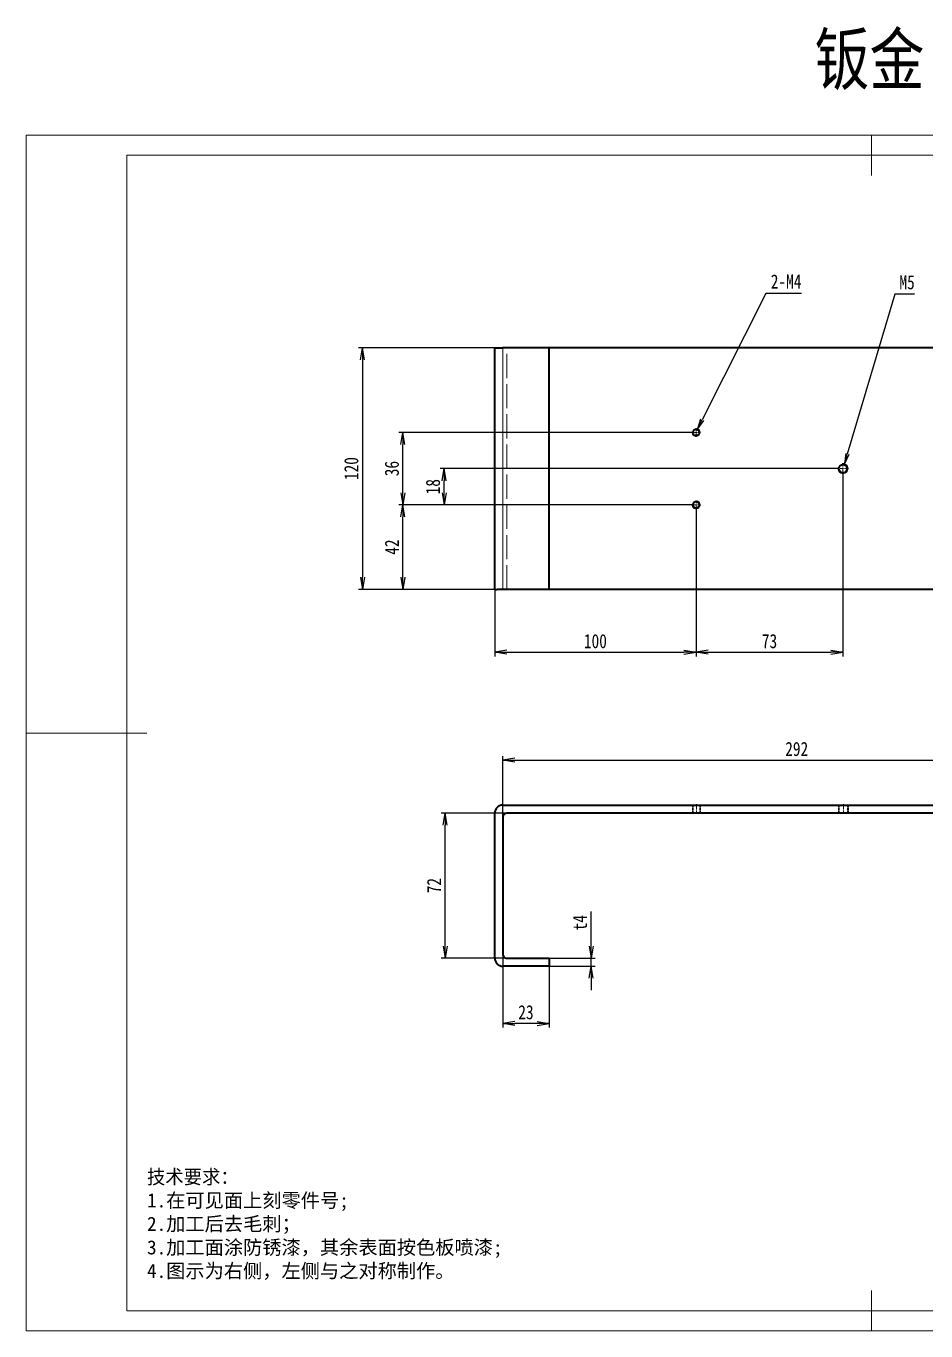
# Model space of a CAD drawing. Header units: millimetres. Extents: x -15766 to 80009, y -9701 to 15159.
# Drawn here: x -14728 to -14281, y 11134 to 11782 of the extents above; entities that cross this region are included whole.
import ezdxf

# ---------------------------------------------------------------- set-up
doc = ezdxf.new("R2010")
doc.units = ezdxf.units.MM
for name, pattern in [('CENTER-HOKUTO_1', [16, 13, -1, 1, -1]), ('DASHDOT', [18.5, 12, -3, 0.5, -3]), ('DASHED', [15, 12, -3]), ('HIDDEN-HOKUTO_1', [2, 1, -1])]:
    doc.linetypes.add(name, pattern=pattern)
doc.layers.get('DEFPOINTS').update_dxf_attribs({"lineweight": 18})
for name, color, linetype, lineweight in [('AM_7', 2, 'CENTER-HOKUTO_1', 18), ('AM_HID', 1, 'HIDDEN-HOKUTO_1', 18), ('AM_VIS', 7, 'Continuous', 18), ('CDRAFT0', 7, 'Continuous', 18), ('DIM', 253, 'Continuous', 20), ('title_frame', 7, 'Continuous', 18), ('word_dim', 9, 'Continuous', 18), ('粗实线层_1', 7, 'Continuous', 15)]:
    doc.layers.add(name, color=color, linetype=linetype, lineweight=lineweight)
doc.styles.add('DIM', font='', dxfattribs={"width": 0.8})
doc.styles.get('DIM').set_extended_font_data('NSimSun')
doc.dimstyles.new('1-2', dxfattribs={"dimscale": 2, "dimtxt": 3.5, "dimasz": 3, "dimexe": 1, "dimexo": 0, "dimgap": 1, "dimtad": 1, "dimdsep": 46, "dimtxsty": 'DIM', "dimblk": 'OPEN', "dimcen": 0, "dimdle": 6, "dimclrd": 256, "dimclre": 256, "dimclrt": 3, "dimazin": 2, "dimtfac": 0.707107, "dimtmove": 0, "dimatfit": 3, "dimfxl": 0, "dimfrac": 2, "dimtolj": 1, "dimarcsym": 0})
doc.dimstyles.new('1-2$3', dxfattribs={"dimscale": 2, "dimtxt": 3.5, "dimasz": 2.5, "dimexe": 1, "dimexo": 0.625, "dimgap": 1.2, "dimtad": 1, "dimtih": 1, "dimtoh": 1, "dimdsep": 46, "dimtxsty": 'DIM', "dimblk": 'OPEN', "dimcen": 0, "dimdle": 5, "dimclrd": 256, "dimclre": 256, "dimclrt": 3, "dimazin": 2, "dimtfac": 0.5, "dimtofl": 0, "dimtmove": 0, "dimatfit": 3, "dimfxl": 0, "dimtolj": 1, "dimarcsym": 0})

# ---------------------------------------------------------------- blocks, each defined once
blk = doc.blocks.new('*X37')
at = {"layer": 'CDRAFT0'}
for p, q in [((420, 297), (0, 297)), ((0, 297), (0, 0)), ((420, 0), (420, 297)), ((0, 0), (420, 0))]:
    blk.add_line(p, q, dxfattribs=at)
at = {"layer": '粗实线层_1'}
for p, q in [((210, 297), (210, 287)), ((415, 292), (25, 292)), ((25, 292), (25, 5)), ((415, 5), (415, 292)), ((0, 148.5), (30, 148.5)), ((420, 148.5), (410, 148.5)), ((210, 0), (210, 10)), ((25, 5), (415, 5))]:
    blk.add_line(p, q, dxfattribs=at)
blk = doc.blocks.new('_OPEN')
at = {"color": 0, "linetype": 'ByBlock', "lineweight": -2}
for p, q in [((-1, 0.166667), (0, 0)), ((-1, -0.166667), (0, 0)), ((0, 0), (-1, 0))]:
    blk.add_line(p, q, dxfattribs=at)
blk = doc.blocks.new('*D534')
at = {"layer": 'DEFPOINTS', "color": 0, "transparency": 16777216}
for p in [(-14491.38, 11321.29), (-14468.38, 11315.29), (-14491.38, 11286.86)]:
    blk.add_point(p, dxfattribs=at)
at = {"layer": 'DIM', "linetype": 'Continuous', "lineweight": -2, "transparency": 16777216}
for p, q in [((-14491.38, 11321.29), (-14491.38, 11284.86)), ((-14468.38, 11315.29), (-14468.38, 11284.86)), ((-14474.38, 11286.86), (-14485.38, 11286.86))]:
    blk.add_line(p, q, dxfattribs=at)
at = {"layer": 'DIM', "lineweight": -2, "transparency": 16777216, "xscale": 6, "yscale": 6, "zscale": 6, "rotation": 180}
blk.add_blockref('_OPEN', (-14491.38, 11286.86), dxfattribs=at)
at = {"layer": 'DIM', "lineweight": -2, "transparency": 16777216, "xscale": 6, "yscale": 6, "zscale": 6}
blk.add_blockref('_OPEN', (-14468.38, 11286.86), dxfattribs=at)
at = {"layer": 'DIM', "color": 3, "transparency": 16777216, "insert": (-14479.88, 11292.36), "char_height": 7, "attachment_point": 5, "style": 'DIM'}
blk.add_mtext('\\A1;23', dxfattribs=at)
blk = doc.blocks.new('*D535')
at = {"layer": 'DEFPOINTS', "color": 0, "transparency": 16777216}
for p in [(-14520.03, 11391.29), (-14489.38, 11391.29), (-14489.38, 11319.29)]:
    blk.add_point(p, dxfattribs=at)
at = {"layer": 'DIM', "linetype": 'Continuous', "lineweight": -2, "transparency": 16777216}
for p, q in [((-14489.38, 11391.29), (-14522.03, 11391.29)), ((-14520.03, 11325.29), (-14520.03, 11385.29)), ((-14489.38, 11319.29), (-14522.03, 11319.29))]:
    blk.add_line(p, q, dxfattribs=at)
at = {"layer": 'DIM', "lineweight": -2, "transparency": 16777216, "xscale": 6, "yscale": 6, "zscale": 6}
for p, rotation in [((-14520.03, 11391.29), 90), ((-14520.03, 11319.29), 270)]:
    blk.add_blockref('_OPEN', p, dxfattribs=dict(at, rotation=rotation))
at = {"layer": 'DIM', "color": 3, "transparency": 16777216, "insert": (-14525.53, 11355.29), "char_height": 7, "attachment_point": 5, "rotation": 90, "style": 'DIM'}
blk.add_mtext('\\A1;72', dxfattribs=at)
blk = doc.blocks.new('*D536')
at = {"layer": 'DEFPOINTS', "color": 0, "transparency": 16777216}
for p in [(-14199.38, 11417.65), (-14491.38, 11389.29), (-14199.38, 11389.29)]:
    blk.add_point(p, dxfattribs=at)
at = {"layer": 'DIM', "linetype": 'Continuous', "lineweight": -2, "transparency": 16777216}
for p, q in [((-14491.38, 11389.29), (-14491.38, 11419.65)), ((-14485.38, 11417.65), (-14205.38, 11417.65)), ((-14199.38, 11389.29), (-14199.38, 11419.65))]:
    blk.add_line(p, q, dxfattribs=at)
at = {"layer": 'DIM', "lineweight": -2, "transparency": 16777216, "xscale": 6, "yscale": 6, "zscale": 6, "rotation": 180}
blk.add_blockref('_OPEN', (-14491.38, 11417.65), dxfattribs=at)
at = {"layer": 'DIM', "lineweight": -2, "transparency": 16777216, "xscale": 6, "yscale": 6, "zscale": 6}
blk.add_blockref('_OPEN', (-14199.38, 11417.65), dxfattribs=at)
at = {"layer": 'DIM', "color": 3, "transparency": 16777216, "insert": (-14345.38, 11423.15), "char_height": 7, "attachment_point": 5, "style": 'DIM'}
blk.add_mtext('\\A1;292', dxfattribs=at)
blk = doc.blocks.new('*D539')
at = {"layer": 'DEFPOINTS', "color": 0, "transparency": 16777216}
for p in [(-14468.38, 11319.29), (-14447.52, 11319.29), (-14468.38, 11315.29)]:
    blk.add_point(p, dxfattribs=at)
at = {"layer": 'DIM', "linetype": 'Continuous', "lineweight": -2, "transparency": 16777216}
for p, q in [((-14447.52, 11325.29), (-14447.52, 11342.48)), ((-14468.38, 11319.29), (-14445.52, 11319.29)), ((-14447.52, 11315.29), (-14447.52, 11319.29)), ((-14468.38, 11315.29), (-14445.52, 11315.29)), ((-14447.52, 11309.29), (-14447.52, 11303.29))]:
    blk.add_line(p, q, dxfattribs=at)
at = {"layer": 'DIM', "lineweight": -2, "transparency": 16777216, "xscale": 6, "yscale": 6, "zscale": 6}
for p, rotation in [((-14447.52, 11319.29), 270), ((-14447.52, 11315.29), 90)]:
    blk.add_blockref('_OPEN', p, dxfattribs=dict(at, rotation=rotation))
at = {"layer": 'DIM', "color": 3, "transparency": 16777216, "insert": (-14453.02, 11336.89), "char_height": 7, "attachment_point": 5, "rotation": 90, "style": 'DIM'}
blk.add_mtext('\\A1;t4', dxfattribs=at)
blk = doc.blocks.new('*D544')
at = {"layer": 'DEFPOINTS', "color": 0, "transparency": 16777216}
for p in [(-14395.38, 11542.35), (-14495.38, 11502.46), (-14395.38, 11471.2)]:
    blk.add_point(p, dxfattribs=at)
at = {"layer": 'DIM', "linetype": 'Continuous', "lineweight": -2, "transparency": 16777216}
for p, q in [((-14395.38, 11542.35), (-14395.38, 11469.2)), ((-14495.38, 11502.46), (-14495.38, 11469.2)), ((-14489.38, 11471.2), (-14401.38, 11471.2))]:
    blk.add_line(p, q, dxfattribs=at)
at = {"layer": 'DIM', "lineweight": -2, "transparency": 16777216, "xscale": 6, "yscale": 6, "zscale": 6, "rotation": 180}
blk.add_blockref('_OPEN', (-14495.38, 11471.2), dxfattribs=at)
at = {"layer": 'DIM', "lineweight": -2, "transparency": 16777216, "xscale": 6, "yscale": 6, "zscale": 6}
blk.add_blockref('_OPEN', (-14395.38, 11471.2), dxfattribs=at)
at = {"layer": 'DIM', "color": 3, "transparency": 16777216, "insert": (-14445.38, 11476.7), "char_height": 7, "attachment_point": 5, "style": 'DIM'}
blk.add_mtext('\\A1;100', dxfattribs=at)
blk = doc.blocks.new('*D545')
at = {"layer": 'DEFPOINTS', "color": 0, "transparency": 16777216}
for p in [(-14322.38, 11559.77), (-14395.38, 11542.35), (-14322.38, 11471.2)]:
    blk.add_point(p, dxfattribs=at)
at = {"layer": 'DIM', "linetype": 'Continuous', "lineweight": -2, "transparency": 16777216}
for p, q in [((-14322.38, 11559.77), (-14322.38, 11469.2)), ((-14395.38, 11542.35), (-14395.38, 11469.2)), ((-14389.38, 11471.2), (-14328.38, 11471.2))]:
    blk.add_line(p, q, dxfattribs=at)
at = {"layer": 'DIM', "lineweight": -2, "transparency": 16777216, "xscale": 6, "yscale": 6, "zscale": 6, "rotation": 180}
blk.add_blockref('_OPEN', (-14395.38, 11471.2), dxfattribs=at)
at = {"layer": 'DIM', "lineweight": -2, "transparency": 16777216, "xscale": 6, "yscale": 6, "zscale": 6}
blk.add_blockref('_OPEN', (-14322.38, 11471.2), dxfattribs=at)
at = {"layer": 'DIM', "color": 3, "transparency": 16777216, "insert": (-14358.88, 11476.7), "char_height": 7, "attachment_point": 5, "style": 'DIM'}
blk.add_mtext('\\A1;73', dxfattribs=at)
blk = doc.blocks.new('*D546')
at = {"layer": 'DEFPOINTS', "color": 0, "transparency": 16777216}
for p in [(-14540.97, 11544.46), (-14397.49, 11544.46), (-14495.58, 11502.46)]:
    blk.add_point(p, dxfattribs=at)
at = {"layer": 'DIM', "linetype": 'Continuous', "lineweight": -2, "transparency": 16777216}
for p, q in [((-14397.49, 11544.46), (-14542.97, 11544.46)), ((-14540.97, 11508.46), (-14540.97, 11538.46)), ((-14495.58, 11502.46), (-14542.97, 11502.46))]:
    blk.add_line(p, q, dxfattribs=at)
at = {"layer": 'DIM', "lineweight": -2, "transparency": 16777216, "xscale": 6, "yscale": 6, "zscale": 6}
for p, rotation in [((-14540.97, 11544.46), 90), ((-14540.97, 11502.46), 270)]:
    blk.add_blockref('_OPEN', p, dxfattribs=dict(at, rotation=rotation))
at = {"layer": 'DIM', "color": 3, "transparency": 16777216, "insert": (-14546.47, 11523.46), "char_height": 7, "attachment_point": 5, "rotation": 90, "style": 'DIM'}
blk.add_mtext('\\A1;42', dxfattribs=at)
blk = doc.blocks.new('*D547')
at = {"layer": 'DEFPOINTS', "color": 0, "transparency": 16777216}
for p in [(-14540.97, 11580.46), (-14397.49, 11580.46), (-14397.49, 11544.46)]:
    blk.add_point(p, dxfattribs=at)
at = {"layer": 'DIM', "linetype": 'Continuous', "lineweight": -2, "transparency": 16777216}
for p, q in [((-14397.49, 11580.46), (-14542.97, 11580.46)), ((-14540.97, 11550.46), (-14540.97, 11574.46)), ((-14397.49, 11544.46), (-14542.97, 11544.46))]:
    blk.add_line(p, q, dxfattribs=at)
at = {"layer": 'DIM', "lineweight": -2, "transparency": 16777216, "xscale": 6, "yscale": 6, "zscale": 6}
for p, rotation in [((-14540.97, 11580.46), 90), ((-14540.97, 11544.46), 270)]:
    blk.add_blockref('_OPEN', p, dxfattribs=dict(at, rotation=rotation))
at = {"layer": 'DIM', "color": 3, "transparency": 16777216, "insert": (-14546.47, 11562.46), "char_height": 7, "attachment_point": 5, "rotation": 90, "style": 'DIM'}
blk.add_mtext('\\A1;36', dxfattribs=at)
blk = doc.blocks.new('*D548')
at = {"layer": 'DEFPOINTS', "color": 0, "transparency": 16777216}
for p in [(-14520.54, 11562.46), (-14325.06, 11562.46), (-14397.49, 11544.46)]:
    blk.add_point(p, dxfattribs=at)
at = {"layer": 'DIM', "linetype": 'Continuous', "lineweight": -2, "transparency": 16777216}
for p, q in [((-14325.06, 11562.46), (-14522.54, 11562.46)), ((-14520.54, 11550.46), (-14520.54, 11556.46)), ((-14397.49, 11544.46), (-14522.54, 11544.46))]:
    blk.add_line(p, q, dxfattribs=at)
at = {"layer": 'DIM', "lineweight": -2, "transparency": 16777216, "xscale": 6, "yscale": 6, "zscale": 6}
for p, rotation in [((-14520.54, 11562.46), 90), ((-14520.54, 11544.46), 270)]:
    blk.add_blockref('_OPEN', p, dxfattribs=dict(at, rotation=rotation))
at = {"layer": 'DIM', "color": 3, "transparency": 16777216, "insert": (-14526.04, 11553.46), "char_height": 7, "attachment_point": 5, "rotation": 90, "style": 'DIM'}
blk.add_mtext('\\A1;18', dxfattribs=at)
blk = doc.blocks.new('*D372')
at = {"layer": 'DEFPOINTS', "color": 0, "transparency": 16777216}
for p in [(-14396.48, 11578.67), (-14394.68, 11582.24)]:
    blk.add_point(p, dxfattribs=at)
at = {"layer": 'DIM', "linetype": 'Continuous', "lineweight": -2, "transparency": 16777216}
for p, q in [((-14360.7, 11649.52), (-14392.42, 11586.71)), ((-14343.01, 11649.52), (-14360.7, 11649.52))]:
    blk.add_line(p, q, dxfattribs=at)
at = {"layer": 'DIM', "lineweight": -2, "transparency": 16777216, "xscale": 5, "yscale": 5, "zscale": 5, "rotation": 243.2005480687276}
blk.add_blockref('_OPEN', (-14394.68, 11582.24), dxfattribs=at)
at = {"layer": 'DIM', "color": 3, "transparency": 16777216, "insert": (-14350.63, 11655.42), "char_height": 7, "attachment_point": 5, "style": 'DIM'}
blk.add_mtext('\\A1;2-M4', dxfattribs=at)
blk = doc.blocks.new('*D550')
at = {"layer": 'DEFPOINTS', "color": 0, "transparency": 16777216}
for p in [(-14495.38, 11622.46), (-14561.09, 11502.46), (-14495.38, 11502.46)]:
    blk.add_point(p, dxfattribs=at)
at = {"layer": 'DIM', "linetype": 'Continuous', "lineweight": -2, "transparency": 16777216}
for p, q in [((-14495.38, 11622.46), (-14563.09, 11622.46)), ((-14561.09, 11616.46), (-14561.09, 11508.46)), ((-14495.38, 11502.46), (-14563.09, 11502.46))]:
    blk.add_line(p, q, dxfattribs=at)
at = {"layer": 'DIM', "lineweight": -2, "transparency": 16777216, "xscale": 6, "yscale": 6, "zscale": 6}
for p, rotation in [((-14561.09, 11622.46), 90), ((-14561.09, 11502.46), 270)]:
    blk.add_blockref('_OPEN', p, dxfattribs=dict(at, rotation=rotation))
at = {"layer": 'DIM', "color": 3, "transparency": 16777216, "insert": (-14566.59, 11562.46), "char_height": 7, "attachment_point": 5, "rotation": 90, "style": 'DIM'}
blk.add_mtext('\\A1;120', dxfattribs=at)
blk = doc.blocks.new('*D551')
at = {"layer": 'DEFPOINTS', "color": 0, "transparency": 16777216}
for p in [(-14321.67, 11564.85), (-14323.09, 11560.06)]:
    blk.add_point(p, dxfattribs=at)
at = {"layer": 'DIM', "linetype": 'Continuous', "lineweight": -2, "transparency": 16777216}
for p, q in [((-14296.67, 11649.09), (-14320.25, 11569.65)), ((-14286.86, 11649.09), (-14296.67, 11649.09))]:
    blk.add_line(p, q, dxfattribs=at)
at = {"layer": 'DIM', "lineweight": -2, "transparency": 16777216, "xscale": 5, "yscale": 5, "zscale": 5, "rotation": 253.4724735697179}
blk.add_blockref('_OPEN', (-14321.67, 11564.85), dxfattribs=at)
at = {"layer": 'DIM', "color": 3, "transparency": 16777216, "insert": (-14290.55, 11654.99), "char_height": 7, "attachment_point": 5, "style": 'DIM'}
blk.add_mtext('\\A1;M5', dxfattribs=at)

msp = doc.modelspace()

# ---------------------------------------------------------------- linework, layer by layer
at = {"color": 7, "lineweight": 13}
msp.add_line((-14491.37814, 11502.45759), (-14491.37814, 11622.45759), dxfattribs=at)
for centre, radius in [((-14395.37893, 11580.45722), 2), ((-14322.37893, 11562.45759), 2.5), ((-14395.37893, 11544.45722), 2)]:
    msp.add_arc(centre, radius, 169.999993, 100.000014, dxfattribs=at)
at = {"layer": 'AM_7', "linetype": 'DASHDOT', "lineweight": 13, "ltscale": 0.105371}
for p, q in [((-14393.2715, 11580.45722), (-14397.48635, 11580.45722)), ((-14393.2715, 11544.45722), (-14397.48635, 11544.45722))]:
    msp.add_line(p, q, dxfattribs=at)
at = {"layer": 'AM_7', "linetype": 'DASHDOT', "lineweight": 13, "ltscale": 0.105365}
for p, q in [((-14395.37893, 11582.56452), (-14395.37893, 11578.34992)), ((-14395.37893, 11546.56452), (-14395.37893, 11542.34992))]:
    msp.add_line(p, q, dxfattribs=at)
at = {"layer": 'AM_7', "linetype": 'DASHDOT', "lineweight": 13, "ltscale": 0.134357}
msp.add_line((-14322.37893, 11565.14472), (-14322.37893, 11559.77046), dxfattribs=at)
at = {"layer": 'AM_7', "linetype": 'DASHDOT', "lineweight": 13, "ltscale": 0.134326}
msp.add_line((-14319.69143, 11562.45759), (-14325.06447, 11562.45759), dxfattribs=at)
at = {"layer": 'AM_7', "linetype": 'DASHDOT', "lineweight": 13, "ltscale": 0.120001}
for p, q in [((-14395.17893, 11390.89403), (-14395.17893, 11395.69408)), ((-14395.17893, 11390.89403), (-14395.17893, 11395.69408)), ((-14322.17893, 11390.89403), (-14322.17893, 11395.69408))]:
    msp.add_line(p, q, dxfattribs=at)
at = {"layer": 'AM_HID', "linetype": 'DASHED', "lineweight": 13}
for p, q in [((-14491.37814, 11502.45759), (-14491.37814, 11622.45759)), ((-14491.37814, 11622.45759), (-14491.37814, 11502.45759)), ((-14489.37814, 11502.45759), (-14489.37814, 11622.45759)), ((-14489.37814, 11502.45759), (-14489.37814, 11622.45759))]:
    msp.add_line(p, q, dxfattribs=at)
at = {"layer": 'AM_HID', "linetype": 'DASHED', "lineweight": 13, "ltscale": 0.1}
for p, q in [((-14397.17893, 11391.29406), (-14397.17893, 11395.29406)), ((-14397.17893, 11391.29406), (-14397.17893, 11395.29406)), ((-14396.80002, 11391.29406), (-14396.80002, 11395.29406)), ((-14396.80002, 11391.29406), (-14396.80002, 11395.29406)), ((-14393.55783, 11391.29406), (-14393.55783, 11395.29406)), ((-14393.55783, 11391.29406), (-14393.55783, 11395.29406)), ((-14393.17893, 11391.29406), (-14393.17893, 11395.29406)), ((-14393.17893, 11391.29406), (-14393.17893, 11395.29406)), ((-14324.67893, 11391.29406), (-14324.67893, 11395.29406)), ((-14324.24533, 11391.29406), (-14324.24533, 11395.29406)), ((-14320.11057, 11391.29406), (-14320.11057, 11395.29406)), ((-14319.67893, 11391.29406), (-14319.67893, 11395.29406))]:
    msp.add_line(p, q, dxfattribs=at)
at = {"layer": 'AM_VIS', "lineweight": 35, "ltscale": 0.029297}
for p, q in [((-14495.37814, 11622.45759), (-14494.20627, 11622.45759)), ((-14495.37814, 11502.45759), (-14494.20627, 11502.45759))]:
    msp.add_line(p, q, dxfattribs=at)
at = {"layer": 'AM_VIS', "lineweight": 35}
for p, q in [((-14495.37814, 11502.45759), (-14495.37814, 11622.45759)), ((-14468.37814, 11622.45759), (-14491.37814, 11622.45759)), ((-14215.37814, 11622.45759), (-14468.37814, 11622.45759)), ((-14468.37814, 11502.45759), (-14468.37814, 11622.45759)), ((-14468.37814, 11502.45759), (-14491.37814, 11502.45759)), ((-14215.37814, 11502.45759), (-14468.37814, 11502.45759)), ((-14491.37814, 11395.29406), (-14199.37814, 11395.29406)), ((-14495.37814, 11319.29357), (-14495.37814, 11391.29406)), ((-14491.37814, 11389.29406), (-14491.37814, 11321.29357)), ((-14201.37814, 11391.29406), (-14489.37814, 11391.29406)), ((-14489.37814, 11319.29357), (-14468.37814, 11319.29357)), ((-14468.37814, 11315.29357), (-14491.37814, 11315.29357))]:
    msp.add_line(p, q, dxfattribs=at)
at = {"layer": 'AM_VIS', "lineweight": 35, "ltscale": 0.070703}
for p, q in [((-14494.20627, 11622.45759), (-14491.37814, 11622.45759)), ((-14491.37814, 11502.45759), (-14494.20627, 11502.45759))]:
    msp.add_line(p, q, dxfattribs=at)
at = {"layer": 'AM_VIS', "lineweight": 35, "ltscale": 0.1}
msp.add_line((-14468.37814, 11319.29357), (-14468.37814, 11315.29357), dxfattribs=at)
at = {"layer": 'AM_VIS', "lineweight": 35}
for centre, radius in [((-14395.37893, 11580.45722), 1.621), ((-14322.37893, 11562.45759), 2.067), ((-14395.37893, 11544.45722), 1.621)]:
    msp.add_circle(centre, radius, dxfattribs=at)
for centre, radius, start, end in [((-14491.37814, 11391.29406), 4, 90.000003, 179.999923), ((-14489.37814, 11389.29406), 2, 90.000003, 179.999995), ((-14491.37814, 11319.29357), 4, 179.999923, 270.000086), ((-14489.37814, 11321.29357), 2, 179.999995, 269.999997)]:
    msp.add_arc(centre, radius, start, end, dxfattribs=at)

# ---------------------------------------------------------------- block references
at = {"layer": 'title_frame', "xscale": 2, "yscale": 2, "zscale": 2}
msp.add_blockref('*X37', (-14728.17623, 11134.10436), dxfattribs=at)

# ---------------------------------------------------------------- texts
at = {"layer": 'DIM', "insert": (-14336.49043, 11778.32355), "char_height": 25, "width": 104.980501, "attachment_point": 1, "style": 'DIM'}
msp.add_mtext('{\\C3;钣金}', dxfattribs=at)
at = {"layer": 'word_dim', "linetype": 'Continuous', "ltscale": 4, "insert": (-14668.10747, 11214.11539), "char_height": 7, "width": 279.2071636, "attachment_point": 1}
msp.add_mtext('{\\C3;技术要求：\\P\\fNSimSun|b0|i0|c134|p49;1\\fSimSun|b0|i0|c134|p49;.在可见面上刻零件号;\\P2.加工后去毛刺；\\P3.加工面涂防锈漆，其余表面按色板喷漆;\\P\\fNSimSun|b0|i0|c134|p49;4\\fSimSun|b0|i0|c134|p49;.图示为右侧，左侧与之对称制作。\\P         }', dxfattribs=at)

# ---------------------------------------------------------------- dimensions: what is measured, and where the dimension line sits
at = {"layer": 'DIM', "color": 3, "true_color": 0x00ff00}
for p1, p2, override, picture, middle in [((-14396.48066, 11578.67204), (-14394.67719, 11582.24241), {"dimpost": '2-M<>'}, '*D372', (-14350.63115, 11649.51542)), ((-14323.09012, 11560.06088), (-14321.66774, 11564.8543), {"dimpost": 'M<>'}, '*D551', (-14290.54887, 11649.09062))]:
    dim = msp.add_diameter_dim_2p(p1=p1, p2=p2, dimstyle='1-2$3', override=override, dxfattribs=at)
    dim.commit()
    dim.dimension.update_dxf_attribs({"geometry": picture, "text_midpoint": middle, "dimtype": 163})
for base, p1, p2, picture, middle in [((-14561.08639, 11502.45759), (-14495.37814, 11622.45759), (-14495.37814, 11502.45759), '*D550', (-14566.58639, 11562.45759)), ((-14540.97103, 11580.45722), (-14397.48635, 11544.45722), (-14397.48635, 11580.45722), '*D547', (-14546.47103, 11562.45722)), ((-14520.53512, 11562.45759), (-14397.48635, 11544.45722), (-14325.06447, 11562.45759), '*D548', (-14526.03512, 11553.45741)), ((-14540.97103, 11544.45722), (-14495.57814, 11502.45759), (-14397.48635, 11544.45722), '*D546', (-14546.47103, 11523.45741)), ((-14520.03361, 11391.29406), (-14489.37814, 11319.29357), (-14489.37814, 11391.29406), '*D535', (-14525.53361, 11355.29381))]:
    dim = msp.add_linear_dim(base=base, p1=p1, p2=p2, angle=90, dimstyle='1-2', dxfattribs=at)
    dim.commit()
    dim.dimension.update_dxf_attribs({"geometry": picture, "text_midpoint": middle})
for base, p1, p2, picture, middle in [((-14322.37893, 11471.19667), (-14395.37893, 11542.34992), (-14322.37893, 11559.77046), '*D545', (-14358.87893, 11476.69667)), ((-14395.37893, 11471.19667), (-14495.37814, 11502.45759), (-14395.37893, 11542.34992), '*D544', (-14445.37854, 11476.69667)), ((-14199.37814, 11417.64829), (-14491.37814, 11389.29406), (-14199.37814, 11389.29406), '*D536', (-14345.37814, 11423.14829)), ((-14491.37814, 11286.86285), (-14468.37814, 11315.29357), (-14491.37814, 11321.29357), '*D534', (-14479.87814, 11292.36285))]:
    dim = msp.add_linear_dim(base=base, p1=p1, p2=p2, dimstyle='1-2', dxfattribs=at)
    dim.commit()
    dim.dimension.update_dxf_attribs({"geometry": picture, "text_midpoint": middle})
dim = msp.add_linear_dim(base=(-14447.52169, 11319.29357), p1=(-14468.37814, 11315.29357), p2=(-14468.37814, 11319.29357), angle=90, dimstyle='1-2', override={"dimpost": 't<>'}, dxfattribs=at)
dim.commit()
dim.dimension.update_dxf_attribs({"geometry": '*D539', "text_midpoint": (-14453.02169, 11336.8869)})

doc.saveas('drawing.dxf')
